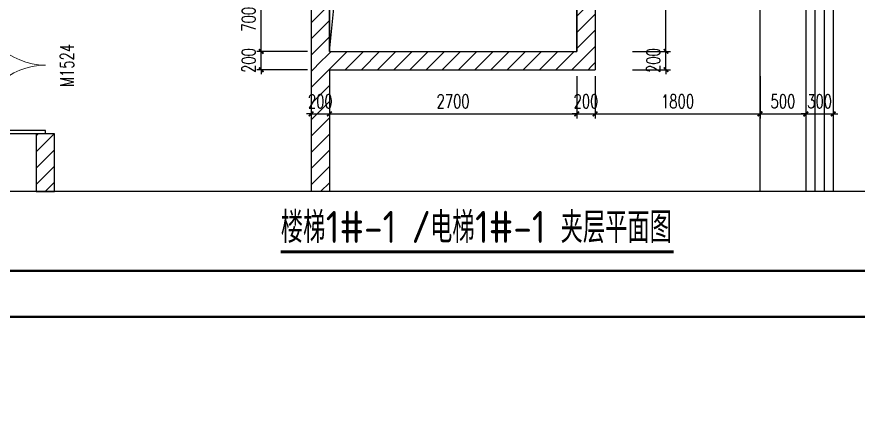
# Model space of a CAD drawing. Extents: x -222544 to -13848, y -31368 to 85559.
# Drawn here: x -114178 to -104995, y 26863 to 31316 of the extents above; entities that cross this region are included whole.
import ezdxf
from ezdxf.enums import TextEntityAlignment as Align
from ezdxf.xclip import XClip

# ---------------------------------------------------------------- set-up
doc = ezdxf.new("R2010")
doc.units = 0
doc.header["$LTSCALE"] = 1000
doc.header["$MEASUREMENT"] = 0
doc.header["$XCLIPFRAME"] = 0
doc.linetypes.add('10平面$0$DOTE', pattern=[2.42, 2, -0.2, 0.02, -0.2])
doc.linetypes.add('DOTE', pattern=[2.42, 2, -0.2, 0.02, -0.2])
doc.layers.get('Defpoints').update_dxf_attribs({"color": 210})
for name, color, linetype in [('0-cxFrame', 155, 'Continuous'), ('10平面$0$A-AXIS-DOTE', 14, '10平面$0$DOTE'), ('10平面$0$A-WINDOW', 140, 'Continuous'), ('10平面$0$AS-WALL', 40, 'Continuous'), ('10平面$0$AS-结构边线层', 200, 'Continuous'), ('A-AXIS-DOTE', 14, 'DOTE'), ('A-AXIS-DP', 126, 'Continuous'), ('A-WINDOW', 140, 'Continuous'), ('AS-WALL', 40, 'Continuous'), ('AS-结构边线层', 200, 'Continuous'), ('CURTWALL', 4, 'Continuous'), ('DIM_SYMB', 3, 'Continuous'), ('PUB_TEXT', 7, 'Continuous'), ('建-墙-填充', 8, 'Continuous'), ('建-门', 4, 'Continuous'), ('建-门窗编号', 7, 'Continuous')]:
    doc.layers.add(name, color=color, linetype=linetype)
doc.layers.add('0-cxText', color=131, linetype='Continuous', lineweight=25)
doc.styles.add('_TCH_DIM_T3', font='SIMPLEX', dxfattribs={"width": 0.705882, "bigfont": 'GBCBIG'})
doc.styles.add('A-WIN-LABEL', font='SIMPLEX', dxfattribs={"bigfont": 'GBCBIG'})
doc.styles.add('cx_tuming', font='')
doc.styles.add('cx_tuqian1', font='')
doc.styles.get("Standard").update_dxf_attribs({"font": 'gbenor.shx', "bigfont": 'gbcbig.shx'})
doc.styles.add('黑体', font='', dxfattribs={"height": 12})
doc.styles.get('cx_tuming').set_extended_font_data('SimHei')
doc.styles.get('cx_tuqian1').set_extended_font_data('SimSun')
doc.styles.get('黑体').set_extended_font_data('SimHei')
doc.dimstyles.new('_TCH_ARCH&&50', dxfattribs={"dimtxt": 148.75, "dimasz": 50, "dimexe": 50, "dimexo": 50, "dimgap": 63.125, "dimtad": 1, "dimdec": 0, "dimzin": 0, "dimdsep": 46, "dimtxsty": '_TCH_DIM_T3', "dimblk": 'ARCHTICK', "dimcen": 0.09, "dimclrt": 7, "dimazin": 2, "dimtfac": 1, "dimtdec": 0, "dimtix": 1, "dimtmove": 2, "dimatfit": 3, "dimfxl": 0, "dimtolj": 1, "dimtzin": 0, "dimarcsym": 0})
pattern_1 = [(45, (0, 89.76), (-88.38838, 88.38838), [])]

# ---------------------------------------------------------------- blocks, each defined once
blk = doc.blocks.new('TK22.A1 L(Dragon)')
at = {"layer": '0-cxFrame', "color": 7, "const_width": 0.5}
blk.add_lwpolyline([(0, 0), (-841, 0), (-841, 594), (0, 594)], close=True, dxfattribs=at)
at = {"layer": '0-cxFrame', "const_width": 0.5}
blk.add_lwpolyline([(-80, 10), (-821, 10), (-821, 584), (-80, 584)], close=True, dxfattribs=at)
at = {"style": '黑体', "flags": 4}
blk.add_attdef('图幅', text='', height=3.3, dxfattribs=at).set_placement((-40, 3), align=Align.RIGHT)
at = {"layer": '0-cxText', "flags": 4}
for tag, height, style, p in [('建设单位', 3.5, 'cx_tuming', (-45, 240)), ('项目名称', 3.5, 'cx_tuming', (-45, 210)), ('子项名称', 3.5, 'cx_tuming', (-45, 180)), ('工程编号', 3.3, 'cx_tuqian1', (-35, 165)), ('图名1', 3.5, 'cx_tuming', (-45, 87)), ('图名2', 3.5, 'cx_tuming', (-45, 79)), ('图名3', 3.5, 'cx_tuming', (-45, 71)), ('出图日期', 3.3, 'cx_tuqian1', (-39, 60)), ('专业', 3.3, 'cx_tuqian1', (-55, 52)), ('图号', 3.3, 'cx_tuqian1', (-55, 44)), ('版次', 3.3, 'cx_tuqian1', (-20, 44))]:
    blk.add_attdef(tag, text='', height=height, dxfattribs=dict(at, style=style)).set_placement(p, align=Align.MIDDLE)
at = {"layer": 'Defpoints', "color": 6, "flags": 4}
for tag, height, style, p in [('tufu', 3.3, '黑体', (-12, 12)), ('dwfname', 4, 'cx_tuqian1', (-80, 3))]:
    blk.add_attdef(tag, text='', height=height, dxfattribs=dict(at, style=style)).set_placement(p, align=Align.RIGHT)
blk = doc.blocks.new('10平面$0$dote')
at = {"layer": '10平面$0$A-AXIS-DOTE'}
blk.add_line((76282.2, 18000), (-41310, 18000), dxfattribs=at)
blk = doc.blocks.new('10平面$0$43243')
at = {"layer": '10平面$0$AS-结构边线层'}
blk.add_lwpolyline([(-230898, 832220), (-254254.2, 760235.8), (-254254.2, 741420)], dxfattribs=at)
blk = doc.blocks.new('10平面')
at = {"layer": '10平面$0$A-WINDOW'}
blk.add_blockref('10平面$0$43243', (0, 0), dxfattribs=at)
at = {"layer": '10平面$0$AS-WALL'}
blk.add_blockref('10平面$0$dote', (-220736.4, 804820), dxfattribs=at)
blk = doc.blocks.new('_ArchTick')
at = {"color": 0, "linetype": 'ByBlock', "const_width": 0.4}
blk.add_lwpolyline([(-0.5, -0.5), (0.5, 0.5)], dxfattribs=at)
blk = doc.blocks.new('*D273')
at = {"layer": 'A-AXIS-DP', "color": 0, "lineweight": -2, "transparency": 16777216}
for p, q in [((-107092.4, 30940), (-107092.4, 30990)), ((-107456.2, 30940), (-107042.4, 30940)), ((-107092.4, 30740), (-107092.4, 30940)), ((-107456.2, 30740), (-107042.4, 30740)), ((-107092.4, 30740), (-107092.4, 30690))]:
    blk.add_line(p, q, dxfattribs=at)
at = {"layer": 'Defpoints', "color": 0, "transparency": 16777216}
for p in [(-107506.2, 30940), (-107092.4, 30940), (-107506.2, 30740)]:
    blk.add_point(p, dxfattribs=at)
at = {"layer": 'A-AXIS-DP', "color": 0, "lineweight": -2, "transparency": 16777216, "xscale": 50, "yscale": 50, "zscale": 50}
for p, rotation in [((-107092.4, 30940), 270), ((-107092.4, 30740), 90)]:
    blk.add_blockref('_ArchTick', p, dxfattribs=dict(at, rotation=rotation))
at = {"layer": 'A-AXIS-DP', "color": 7, "transparency": 16777216, "insert": (-107229.9, 30840), "char_height": 148.75, "attachment_point": 5, "rotation": 90, "style": '_TCH_DIM_T3'}
blk.add_mtext('\\A1;200', dxfattribs=at)
blk = doc.blocks.new('*D274')
at = {"layer": 'A-AXIS-DP', "color": 0, "lineweight": -2, "transparency": 16777216}
for p, q in [((-107456.2, 33940), (-107042.4, 33940)), ((-107092.4, 30940), (-107092.4, 33940)), ((-107456.2, 30940), (-107042.4, 30940))]:
    blk.add_line(p, q, dxfattribs=at)
at = {"layer": 'Defpoints', "color": 0, "transparency": 16777216}
for p in [(-107506.2, 33940), (-107092.4, 33940), (-107506.2, 30940)]:
    blk.add_point(p, dxfattribs=at)
at = {"layer": 'A-AXIS-DP', "color": 0, "lineweight": -2, "transparency": 16777216, "xscale": 50, "yscale": 50, "zscale": 50}
for p, rotation in [((-107092.4, 33940), 90), ((-107092.4, 30940), 270)]:
    blk.add_blockref('_ArchTick', p, dxfattribs=dict(at, rotation=rotation))
at = {"layer": 'A-AXIS-DP', "color": 7, "transparency": 16777216, "insert": (-107229.9, 32440), "char_height": 148.75, "attachment_point": 5, "rotation": 90, "style": '_TCH_DIM_T3'}
blk.add_mtext('\\A1;3000', dxfattribs=at)
blk = doc.blocks.new('*D280')
at = {"layer": 'A-AXIS-DP', "color": 0, "lineweight": -2, "transparency": 16777216}
for p, q in [((-110966.2, 30670), (-110966.2, 30207.5)), ((-110766.2, 30670), (-110766.2, 30207.5)), ((-110966.2, 30257.5), (-111016.2, 30257.5)), ((-110966.2, 30257.5), (-110766.2, 30257.5)), ((-110766.2, 30257.5), (-110716.2, 30257.5))]:
    blk.add_line(p, q, dxfattribs=at)
at = {"layer": 'Defpoints', "color": 0, "transparency": 16777216}
for p in [(-110966.2, 30720), (-110766.2, 30720), (-110766.2, 30257.5)]:
    blk.add_point(p, dxfattribs=at)
at = {"layer": 'A-AXIS-DP', "color": 0, "lineweight": -2, "transparency": 16777216, "xscale": 50, "yscale": 50, "zscale": 50}
blk.add_blockref('_ArchTick', (-110966.2, 30257.5), dxfattribs=at)
at = {"layer": 'A-AXIS-DP', "color": 0, "lineweight": -2, "transparency": 16777216, "xscale": 50, "yscale": 50, "zscale": 50, "rotation": 180}
blk.add_blockref('_ArchTick', (-110766.2, 30257.5), dxfattribs=at)
at = {"layer": 'A-AXIS-DP', "color": 7, "transparency": 16777216, "insert": (-110866.2, 30395), "char_height": 148.75, "attachment_point": 5, "style": '_TCH_DIM_T3'}
blk.add_mtext('\\A1;200', dxfattribs=at)
blk = doc.blocks.new('*D281')
at = {"layer": 'A-AXIS-DP', "color": 0, "lineweight": -2, "transparency": 16777216}
for p, q in [((-110766.2, 30670), (-110766.2, 30207.5)), ((-108066.2, 30670), (-108066.2, 30207.5)), ((-110766.2, 30257.5), (-108066.2, 30257.5))]:
    blk.add_line(p, q, dxfattribs=at)
at = {"layer": 'Defpoints', "color": 0, "transparency": 16777216}
for p in [(-110766.2, 30720), (-108066.2, 30720), (-108066.2, 30257.5)]:
    blk.add_point(p, dxfattribs=at)
at = {"layer": 'A-AXIS-DP', "color": 0, "lineweight": -2, "transparency": 16777216, "xscale": 50, "yscale": 50, "zscale": 50, "rotation": 180}
blk.add_blockref('_ArchTick', (-110766.2, 30257.5), dxfattribs=at)
at = {"layer": 'A-AXIS-DP', "color": 0, "lineweight": -2, "transparency": 16777216, "xscale": 50, "yscale": 50, "zscale": 50}
blk.add_blockref('_ArchTick', (-108066.2, 30257.5), dxfattribs=at)
at = {"layer": 'A-AXIS-DP', "color": 7, "transparency": 16777216, "insert": (-109416.2, 30395), "char_height": 148.75, "attachment_point": 5, "style": '_TCH_DIM_T3'}
blk.add_mtext('\\A1;2700', dxfattribs=at)
blk = doc.blocks.new('*D282')
at = {"layer": 'A-AXIS-DP', "color": 0, "lineweight": -2, "transparency": 16777216}
for p, q in [((-108066.2, 30670), (-108066.2, 30207.5)), ((-107866.2, 30670), (-107866.2, 30207.5)), ((-108066.2, 30257.5), (-108116.2, 30257.5)), ((-108066.2, 30257.5), (-107866.2, 30257.5)), ((-107866.2, 30257.5), (-107816.2, 30257.5))]:
    blk.add_line(p, q, dxfattribs=at)
at = {"layer": 'Defpoints', "color": 0, "transparency": 16777216}
for p in [(-108066.2, 30720), (-107866.2, 30720), (-107866.2, 30257.5)]:
    blk.add_point(p, dxfattribs=at)
at = {"layer": 'A-AXIS-DP', "color": 0, "lineweight": -2, "transparency": 16777216, "xscale": 50, "yscale": 50, "zscale": 50}
blk.add_blockref('_ArchTick', (-108066.2, 30257.5), dxfattribs=at)
at = {"layer": 'A-AXIS-DP', "color": 0, "lineweight": -2, "transparency": 16777216, "xscale": 50, "yscale": 50, "zscale": 50, "rotation": 180}
blk.add_blockref('_ArchTick', (-107866.2, 30257.5), dxfattribs=at)
at = {"layer": 'A-AXIS-DP', "color": 7, "transparency": 16777216, "insert": (-107966.2, 30395), "char_height": 148.75, "attachment_point": 5, "style": '_TCH_DIM_T3'}
blk.add_mtext('\\A1;200', dxfattribs=at)
blk = doc.blocks.new('*D283')
at = {"layer": 'A-AXIS-DP', "color": 0, "lineweight": -2, "transparency": 16777216}
for p, q in [((-107866.2, 30670), (-107866.2, 30207.5)), ((-106066.2, 30670), (-106066.2, 30207.5)), ((-107866.2, 30257.5), (-106066.2, 30257.5))]:
    blk.add_line(p, q, dxfattribs=at)
at = {"layer": 'Defpoints', "color": 0, "transparency": 16777216}
for p in [(-107866.2, 30720), (-106066.2, 30720), (-106066.2, 30257.5)]:
    blk.add_point(p, dxfattribs=at)
at = {"layer": 'A-AXIS-DP', "color": 0, "lineweight": -2, "transparency": 16777216, "xscale": 50, "yscale": 50, "zscale": 50, "rotation": 180}
blk.add_blockref('_ArchTick', (-107866.2, 30257.5), dxfattribs=at)
at = {"layer": 'A-AXIS-DP', "color": 0, "lineweight": -2, "transparency": 16777216, "xscale": 50, "yscale": 50, "zscale": 50}
blk.add_blockref('_ArchTick', (-106066.2, 30257.5), dxfattribs=at)
at = {"layer": 'A-AXIS-DP', "color": 7, "transparency": 16777216, "insert": (-106966.2, 30395), "char_height": 148.75, "attachment_point": 5, "style": '_TCH_DIM_T3'}
blk.add_mtext('\\A1;1800', dxfattribs=at)
blk = doc.blocks.new('*D284')
at = {"layer": 'A-AXIS-DP', "color": 0, "lineweight": -2, "transparency": 16777216}
for p, q in [((-106066.2, 30670), (-106066.2, 30207.5)), ((-105566.2, 30670), (-105566.2, 30207.5)), ((-106066.2, 30257.5), (-105566.2, 30257.5))]:
    blk.add_line(p, q, dxfattribs=at)
at = {"layer": 'Defpoints', "color": 0, "transparency": 16777216}
for p in [(-106066.2, 30720), (-105566.2, 30720), (-105566.2, 30257.5)]:
    blk.add_point(p, dxfattribs=at)
at = {"layer": 'A-AXIS-DP', "color": 0, "lineweight": -2, "transparency": 16777216, "xscale": 50, "yscale": 50, "zscale": 50, "rotation": 180}
blk.add_blockref('_ArchTick', (-106066.2, 30257.5), dxfattribs=at)
at = {"layer": 'A-AXIS-DP', "color": 0, "lineweight": -2, "transparency": 16777216, "xscale": 50, "yscale": 50, "zscale": 50}
blk.add_blockref('_ArchTick', (-105566.2, 30257.5), dxfattribs=at)
at = {"layer": 'A-AXIS-DP', "color": 7, "transparency": 16777216, "insert": (-105816.2, 30395), "char_height": 148.75, "attachment_point": 5, "style": '_TCH_DIM_T3'}
blk.add_mtext('\\A1;500', dxfattribs=at)
blk = doc.blocks.new('*D285')
at = {"layer": 'A-AXIS-DP', "color": 0, "lineweight": -2, "transparency": 16777216}
for p, q in [((-105566.2, 30670), (-105566.2, 30207.5)), ((-105266.2, 30670), (-105266.2, 30207.5)), ((-105566.2, 30257.5), (-105616.2, 30257.5)), ((-105566.2, 30257.5), (-105266.2, 30257.5)), ((-105266.2, 30257.5), (-105216.2, 30257.5))]:
    blk.add_line(p, q, dxfattribs=at)
at = {"layer": 'Defpoints', "color": 0, "transparency": 16777216}
for p in [(-105566.2, 30720), (-105266.2, 30720), (-105266.2, 30257.5)]:
    blk.add_point(p, dxfattribs=at)
at = {"layer": 'A-AXIS-DP', "color": 0, "lineweight": -2, "transparency": 16777216, "xscale": 50, "yscale": 50, "zscale": 50}
blk.add_blockref('_ArchTick', (-105566.2, 30257.5), dxfattribs=at)
at = {"layer": 'A-AXIS-DP', "color": 0, "lineweight": -2, "transparency": 16777216, "xscale": 50, "yscale": 50, "zscale": 50, "rotation": 180}
blk.add_blockref('_ArchTick', (-105266.2, 30257.5), dxfattribs=at)
at = {"layer": 'A-AXIS-DP', "color": 7, "transparency": 16777216, "insert": (-105416.2, 30395), "char_height": 148.75, "attachment_point": 5, "style": '_TCH_DIM_T3'}
blk.add_mtext('\\A1;300', dxfattribs=at)
blk = doc.blocks.new('*D602')
at = {"layer": 'A-AXIS-DP', "color": 0, "lineweight": -2, "transparency": 16777216}
for p, q in [((-111510.1, 30940), (-111510.1, 30990)), ((-111006.2, 30940), (-111560.1, 30940)), ((-111510.1, 30740), (-111510.1, 30940)), ((-111006.2, 30740), (-111560.1, 30740)), ((-111510.1, 30740), (-111510.1, 30690))]:
    blk.add_line(p, q, dxfattribs=at)
at = {"layer": 'Defpoints', "color": 0, "transparency": 16777216}
for p in [(-111510.1, 30940), (-110956.2, 30940), (-110956.2, 30740)]:
    blk.add_point(p, dxfattribs=at)
at = {"layer": 'A-AXIS-DP', "color": 0, "lineweight": -2, "transparency": 16777216, "xscale": 50, "yscale": 50, "zscale": 50}
for p, rotation in [((-111510.1, 30940), 270), ((-111510.1, 30740), 90)]:
    blk.add_blockref('_ArchTick', p, dxfattribs=dict(at, rotation=rotation))
at = {"layer": 'A-AXIS-DP', "color": 7, "transparency": 16777216, "insert": (-111647.6, 30840), "char_height": 148.75, "attachment_point": 5, "rotation": 90, "style": '_TCH_DIM_T3'}
blk.add_mtext('\\A1;200', dxfattribs=at)
blk = doc.blocks.new('*D603')
at = {"layer": 'A-AXIS-DP', "color": 0, "lineweight": -2, "transparency": 16777216}
for p, q in [((-111006.2, 31640), (-111560.1, 31640)), ((-111510.1, 30940), (-111510.1, 31640)), ((-111006.2, 30940), (-111560.1, 30940))]:
    blk.add_line(p, q, dxfattribs=at)
at = {"layer": 'Defpoints', "color": 0, "transparency": 16777216}
for p in [(-111510.1, 31640), (-110956.2, 31640), (-110956.2, 30940)]:
    blk.add_point(p, dxfattribs=at)
at = {"layer": 'A-AXIS-DP', "color": 0, "lineweight": -2, "transparency": 16777216, "xscale": 50, "yscale": 50, "zscale": 50}
for p, rotation in [((-111510.1, 31640), 90), ((-111510.1, 30940), 270)]:
    blk.add_blockref('_ArchTick', p, dxfattribs=dict(at, rotation=rotation))
at = {"layer": 'A-AXIS-DP', "color": 7, "transparency": 16777216, "insert": (-111647.6, 31290), "char_height": 148.75, "attachment_point": 5, "rotation": 90, "style": '_TCH_DIM_T3'}
blk.add_mtext('\\A1;700', dxfattribs=at)
blk = doc.blocks.new('$DorLib2D$00000002')
for p, q in [((-0.5, 0), (-0.5, 0.4875)), ((-0.475, 0.4875), (-0.5, 0.4875)), ((-0.475, 0), (-0.475, 0.4875)), ((0.475, 0), (0.475, 0.4875)), ((0.475, 0.4875), (0.5, 0.4875)), ((0.5, 0), (0.5, 0.4875)), ((-0.5, 0), (-0.475, 0)), ((0.5, 0), (0.475, 0))]:
    blk.add_line(p, q)
at = {"lineweight": 13}
for centre, start, end in [((-0.4875, 0), 0, 88.53072), ((0.4875, 0), 91.46928, 180)]:
    blk.add_arc(centre, 0.4875, start, end, dxfattribs=at)

msp = doc.modelspace()

# ---------------------------------------------------------------- hatches: boundary and pattern name
at = {"layer": '建-墙-填充'}
h = msp.add_hatch(dxfattribs=at)
h.set_pattern_fill('普通砖', color=256, scale=50, style=0)
h.set_pattern_definition(pattern_1)
h.paths.add_polyline_path([(-107966.2, 34006.7), (-108066.2, 33940), (-108066.2, 30940), (-107866.2, 30740), (-107866.2, 33940)])
h = msp.add_hatch(dxfattribs=at)
h.set_pattern_fill('普通砖', color=256, scale=50, style=0)
h.set_pattern_definition(pattern_1)
h.paths.add_polyline_path([(-110766.2, 30940), (-110766.2, 31640), (-110966.2, 31640), (-110966.2, 30840), (-110832.9, 30840)])
h = msp.add_hatch(dxfattribs=at)
h.set_pattern_fill('普通砖', color=256, scale=50, style=0)
h.set_pattern_definition(pattern_1)
h.paths.add_polyline_path([(-110832.9, 30840), (-110766.2, 30740), (-107866.2, 30740), (-108066.2, 30940), (-110766.2, 30940)])
h = msp.add_hatch(dxfattribs=at)
h.set_pattern_fill('普通砖', color=256, scale=50, style=0)
h.set_pattern_definition(pattern_1)
h.paths.add_polyline_path([(-110832.9, 30840), (-110966.2, 30840), (-110966.2, 29410), (-110766.2, 29410), (-110766.2, 30740)])
h = msp.add_hatch(dxfattribs=at)
h.set_pattern_fill('普通砖', color=256, scale=50, style=0)
h.set_pattern_definition(pattern_1)
h.paths.add_polyline_path([(-113766.2, 29410), (-113766.2, 30040), (-113966.2, 30040), (-113966.2, 29410)])

# ---------------------------------------------------------------- linework, layer by layer
at = {"layer": 'A-AXIS-DOTE'}
msp.add_line((-106066.2, 29410), (-106066.2, 39096.4), dxfattribs=at)
at = {"layer": 'A-WINDOW', "const_width": 35}
msp.add_lwpolyline([(-111296.7, 28753.9), (-107007.4, 28753.9)], dxfattribs=at)
at = {"layer": 'AS-WALL'}
for p, q in [((-108066.2, 33940), (-108066.2, 30940)), ((-107866.2, 33940), (-107866.2, 30740)), ((-110966.2, 31640), (-110966.2, 30840)), ((-110766.2, 30940), (-110766.2, 31640)), ((-110766.2, 30940), (-108066.2, 30940)), ((-110966.2, 30840), (-110966.2, 29410)), ((-110766.2, 30740), (-107866.2, 30740)), ((-110766.2, 30740), (-110766.2, 29410)), ((-113766.2, 30040), (-113966.2, 30040)), ((-113966.2, 30040), (-113966.2, 29410)), ((-113766.2, 29410), (-113766.2, 30040)), ((-113966.2, 29410), (-113766.2, 29410)), ((-110766.2, 29410), (-110966.2, 29410))]:
    msp.add_line(p, q, dxfattribs=at)
at = {"layer": 'AS-结构边线层'}
msp.add_lwpolyline([(-110766.2, 30940), (-108066.2, 30940), (-108066.2, 33840), (-110766.2, 33840)], close=True, dxfattribs=at)
msp.add_lwpolyline([(-110766.2, 30940), (-110502, 33560), (-108066.2, 33840)], dxfattribs=at)
at = {"layer": 'CURTWALL'}
for p, q in [((-105566.2, 37390), (-105566.2, 29410)), ((-105466.2, 37390), (-105466.2, 29410)), ((-105366.2, 37390), (-105366.2, 29410)), ((-105266.2, 37390), (-105266.2, 29410)), ((-105266.2, 29410), (-105566.2, 29410))]:
    msp.add_line(p, q, dxfattribs=at)
at = {"layer": 'DIM_SYMB'}
msp.add_lwpolyline([(-115682, 38200), (-104772, 38200), (-104772, 29410), (-115682, 29410)], close=True, dxfattribs=at)

# ---------------------------------------------------------------- block references
at = {"layer": '0-cxFrame', "xscale": 50, "yscale": 50, "zscale": 50}
msp.add_blockref('TK22.A1 L(Dragon)', (-97960.5, 28045), dxfattribs=at)
at = {"layer": 'A-WINDOW'}
ref = msp.add_blockref('10平面', (123458.1, -791602.5), dxfattribs=at)
XClip(ref).set_block_clipping_path([(-149069.4947712686, 822142.4845585017), (-143135.4832539898, 832892.364749553)])
at = {"layer": '建-门'}
ref = msp.add_blockref('$DorLib2D$00000002', (-113866.2, 30790), dxfattribs=dict(at, xscale=1500, yscale=-1500, zscale=200, rotation=269.9999999300381))
ref.add_attrib('A', 'M1524', (-113554.4, 30552.5), dxfattribs={"layer": '建-门窗编号', "height": 148.75, "rotation": 90, "style": 'A-WIN-LABEL', "width": 0.705882})

# ---------------------------------------------------------------- texts
at = {"layer": 'PUB_TEXT'}
for s, height, p in [('楼梯', 337.59, (-111296.7, 28850)), ('电梯', 337.59, (-109667.7, 28850)), ('夹层平面图', 337.59, (-108242.9, 28850)), ('1#-1', 350, (-110805.2, 28850)), ('/', 350, (-109871.8, 28850)), ('1#-1', 350, (-109176.2, 28850))]:
    msp.add_text(s, height=height, dxfattribs=at).set_placement(p)

# ---------------------------------------------------------------- dimensions: what is measured, and where the dimension line sits
at = {"layer": 'A-AXIS-DP'}
for p1, p2, distance, picture, middle in [((-107506.2, 30940), (-107506.2, 33940), -413.9, '*D274', (-107229.9, 32440)), ((-110956.2, 30940), (-110956.2, 31640), 553.9, '*D603', (-111647.6, 31290)), ((-110956.2, 30740), (-110956.2, 30940), 553.9, '*D602', (-111647.6, 30840)), ((-107506.2, 30740), (-107506.2, 30940), -413.9, '*D273', (-107229.9, 30840)), ((-110966.2, 30720), (-110766.2, 30720), -462.5, '*D280', (-110866.2, 30395)), ((-110766.2, 30720), (-108066.2, 30720), -462.5, '*D281', (-109416.2, 30395)), ((-108066.2, 30720), (-107866.2, 30720), -462.5, '*D282', (-107966.2, 30395)), ((-107866.2, 30720), (-106066.2, 30720), -462.5, '*D283', (-106966.2, 30395)), ((-106066.2, 30720), (-105566.2, 30720), -462.5, '*D284', (-105816.2, 30395)), ((-105566.2, 30720), (-105266.2, 30720), -462.5, '*D285', (-105416.2, 30395))]:
    dim = msp.add_aligned_dim(p1=p1, p2=p2, distance=distance, dimstyle='_TCH_ARCH&&50', dxfattribs=at)
    dim.commit()
    dim.dimension.update_dxf_attribs({"geometry": picture, "text_midpoint": middle})

doc.saveas('drawing.dxf')
